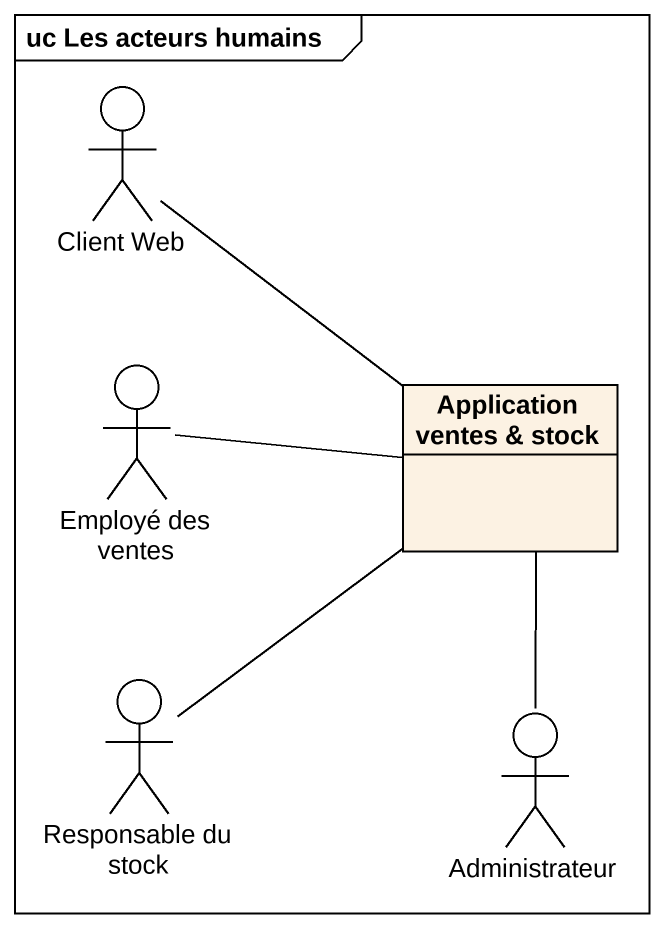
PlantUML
@startuml
mainframe uc Les acteurs humains
allowmixing
hide circle
hide empty members
actor "Client Web" as Client_Web
actor "Employé des ventes" as Employé_des_ventes
class "Application ventes & stock" as Application_ventes_stock
actor "Responsable du stock" as Responsable_du_stock
actor Administrateur
Client_Web -- Application_ventes_stock
Employé_des_ventes -right- Application_ventes_stock
Responsable_du_stock -up- Application_ventes_stock
Administrateur -up- Application_ventes_stock
@enduml
